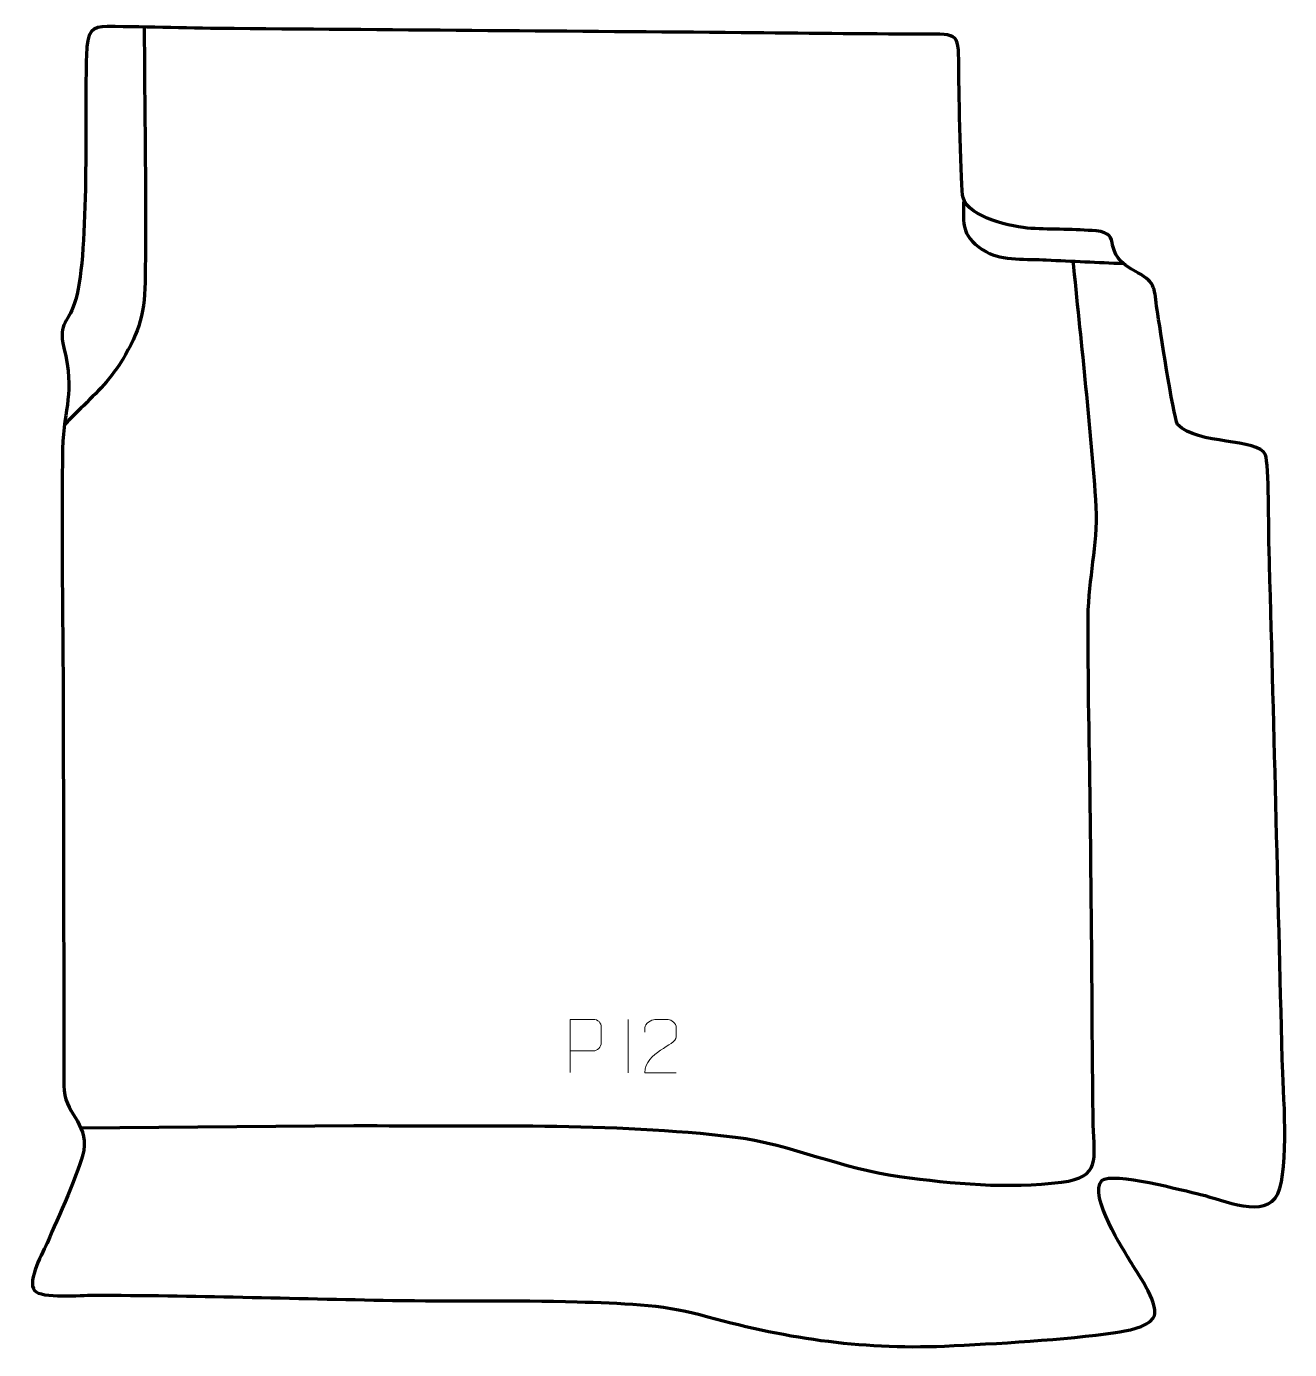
# Model space of a CAD drawing. Header units: millimetres. Extents: x -666 to -72, y 90 to 711.
import ezdxf

# ---------------------------------------------------------------- set-up
doc = ezdxf.new("R2010")
doc.units = ezdxf.units.MM
doc.header["$MEASUREMENT"] = 0
doc.layers.add('layer 2', color=7, linetype='Continuous')
doc.layers.add('layer 3', color=7, linetype='Continuous')

msp = doc.modelspace()

# ---------------------------------------------------------------- linework, layer by layer
at = {"layer": 'layer 2', "color": 142, "lineweight": 158}
for points, knots in [([(-610.4798, 711.1905), (-610.3832, 671.2947), (-609.4774, 631.0608), (-610.1052, 591.2116), (-610.1052, 591.2116), (-610.3595, 575.0598), (-613.6344, 565.827), (-622.2865, 552.3157), (-622.2865, 552.3157), (-628.1212, 543.3432), (-635.6669, 536.7108), (-643.1181, 529.1993), (-643.1181, 529.1993), (-643.1181, 529.1993), (-644.2215, 528.087), (-644.2215, 528.087), (-644.2215, 528.087), (-645.4682, 526.8103), (-646.7083, 525.5294), (-647.9466, 524.2446)], [0, 0, 0, 0, 0.16666667, 0.16666667, 0.16666667, 0.16666667, 0.33333333, 0.33333333, 0.33333333, 0.33333333, 0.5, 0.5, 0.5, 0.5, 0.66666667, 0.66666667, 0.66666667, 0.66666667, 1, 1, 1, 1]), ([(-225.3399, 630.0935), (-225.8685, 618.1746), (-226.2325, 611.962), (-214.6667, 605.4717), (-214.6667, 605.4717), (-207.4173, 601.4036), (-195.0863, 602.1587), (-186.5593, 601.7344), (-186.5593, 601.7344), (-174.4725, 601.1328), (-162.3819, 600.613), (-150.293, 600.0561)], [0, 0, 0, 0, 0.25, 0.25, 0.25, 0.25, 0.5, 0.5, 0.5, 0.5, 1, 1, 1, 1]), ([(-640.3551, 193.7948), (-640.3551, 193.7948), (-512.0288, 194.8283), (-512.0288, 194.8283), (-512.0288, 194.8283), (-453.1085, 194.3066), (-391.1511, 196.3839), (-332.7294, 189.4149), (-332.7294, 189.4149), (-306.0527, 185.8232), (-282.8115, 174.5316), (-255.5066, 170.8713), (-255.5066, 170.8713), (-230.3088, 167.4759), (-204.7142, 164.9663), (-179.3418, 168.2099), (-179.3418, 168.2099), (-160.7011, 170.5929), (-164.1723, 178.9894), (-164.454, 195.1599), (-164.454, 195.1599), (-164.9484, 223.5382), (-164.9706, 251.9267), (-165.224, 280.3084), (-165.224, 280.3084), (-165.4221, 299.7473), (-165.6202, 319.1861), (-165.8183, 338.625), (-165.8183, 338.625), (-166.1562, 371.2845), (-167.1271, 404.6423), (-166.8116, 437.219), (-166.8116, 437.219), (-166.1071, 455.8315), (-161.8397, 469.7054), (-163.271, 489.1376), (-163.271, 489.1376), (-166.0861, 526.7905), (-170.164, 564.2863), (-173.9853, 601.8434)], [0, 0, 0, 0, 0.09090909, 0.09090909, 0.09090909, 0.09090909, 0.18181818, 0.18181818, 0.18181818, 0.18181818, 0.27272727, 0.27272727, 0.27272727, 0.27272727, 0.36363636, 0.36363636, 0.36363636, 0.36363636, 0.45454545, 0.45454545, 0.45454545, 0.45454545, 0.54545455, 0.54545455, 0.54545455, 0.54545455, 0.63636364, 0.63636364, 0.63636364, 0.63636364, 0.72727273, 0.72727273, 0.72727273, 0.72727273, 0.81818182, 0.81818182, 0.81818182, 0.81818182, 1, 1, 1, 1])]:
    msp.add_open_spline(points, degree=3, knots=knots, dxfattribs=at)
at = {"layer": 'layer 2', "color": 250, "lineweight": 9}
for points, knots in [([(-410.3532, 219.7588), (-410.3532, 219.7588), (-410.3532, 244.7124), (-410.3532, 244.7124), (-410.3532, 244.7124), (-406.7582, 244.7124), (-403.1629, 244.7124), (-399.5675, 244.7124), (-399.5675, 244.7124), (-397.2423, 244.6745), (-395.6849, 243.1844), (-395.6891, 240.8183), (-395.6891, 240.8183), (-395.6895, 238.7826), (-395.6895, 235.7233), (-395.6891, 233.6873), (-395.6891, 233.6873), (-395.6956, 231.8119), (-397.5078, 229.87), (-399.5174, 229.8509), (-399.5174, 229.8509), (-399.5174, 229.8509), (-410.3532, 229.8509), (-410.3532, 229.8509)], [0, 0, 0, 0, 0.14285714, 0.14285714, 0.14285714, 0.14285714, 0.28571429, 0.28571429, 0.28571429, 0.28571429, 0.42857143, 0.42857143, 0.42857143, 0.42857143, 0.57142857, 0.57142857, 0.57142857, 0.57142857, 0.71428571, 0.71428571, 0.71428571, 0.71428571, 1, 1, 1, 1]), ([(-360.4805, 219.6193), (-365.3949, 219.6196), (-370.3093, 219.6196), (-375.2234, 219.6193), (-375.2234, 219.6193), (-375.2234, 229.5516), (-360.5724, 232.1928), (-360.4805, 236.5031), (-360.4805, 236.5031), (-360.4808, 237.9272), (-360.4808, 239.3509), (-360.4805, 240.7742), (-360.4805, 240.7742), (-360.4974, 242.8513), (-362.6202, 244.5761), (-364.2912, 244.5934), (-364.2912, 244.5934), (-366.3644, 244.593), (-368.4373, 244.593), (-370.5097, 244.5934), (-370.5097, 244.5934), (-372.3318, 244.6099), (-375.1565, 242.8178), (-375.2234, 240.7242), (-375.2234, 240.7242), (-375.2234, 240.7242), (-375.2234, 238.6694), (-375.2234, 238.6694)], [0, 0, 0, 0, 0.125, 0.125, 0.125, 0.125, 0.25, 0.25, 0.25, 0.25, 0.375, 0.375, 0.375, 0.375, 0.5, 0.5, 0.5, 0.5, 0.625, 0.625, 0.625, 0.625, 0.75, 0.75, 0.75, 0.75, 1, 1, 1, 1])]:
    msp.add_open_spline(points, degree=3, knots=knots, dxfattribs=at)
msp.add_open_spline([(-382.9892, 244.5934), (-382.9892, 244.5934), (-382.9892, 219.6193), (-382.9892, 219.6193)], degree=3, dxfattribs=at)
at = {"layer": 'layer 3', "color": 242, "lineweight": 158}
msp.add_open_spline([(-568.1457, 710.4501), (-488.7743, 709.8118), (-409.4029, 709.1729), (-330.0315, 708.5346), (-330.0315, 708.5346), (-301.6186, 708.306), (-273.0586, 707.8709), (-244.6628, 707.8551), (-244.6628, 707.8551), (-227.1575, 707.9398), (-227.7241, 708.5432), (-227.6382, 689.8236), (-227.6382, 689.8236), (-227.5957, 682.3869), (-226.7888, 634.7078), (-225.6789, 631.018), (-225.6789, 631.018), (-222.8156, 621.4986), (-202.4754, 617.0923), (-193.7307, 616.5362), (-193.7307, 616.5362), (-183.8418, 616.0236), (-172.7844, 616.1925), (-163.1535, 615.3291), (-163.1535, 615.3291), (-149.4328, 614.0991), (-162.6514, 605.4226), (-143.5929, 595.6733), (-143.5929, 595.6733), (-134.7045, 591.1265), (-135.9592, 587.6631), (-134.4784, 578.2912), (-134.4784, 578.2912), (-133.1199, 569.6937), (-127.119, 529.5145), (-124.8283, 524.2917), (-124.8283, 524.2917), (-115.5873, 514.6256), (-87.1235, 518.0353), (-83.4966, 510.1642), (-83.4966, 510.1642), (-81.9635, 505.367), (-82.0966, 474.4311), (-81.8658, 466.1635), (-81.8658, 466.1635), (-79.6364, 386.1054), (-77.7041, 306.0337), (-75.6612, 225.97), (-75.6612, 225.97), (-75.2468, 210.912), (-72.2501, 175.0062), (-77.7937, 162.7671), (-77.7937, 162.7671), (-83.3373, 150.528), (-103.4621, 159.9194), (-114.0694, 162.4072), (-114.0694, 162.4072), (-121.5836, 164.1533), (-155.5551, 173.3536), (-160.4929, 168.9631), (-160.4929, 168.9631), (-166.7689, 161.797), (-150.2769, 136.3112), (-146.1966, 129.5931), (-146.1966, 129.5931), (-143.222, 124.6956), (-132.4865, 109.4362), (-136.2855, 104.2865), (-136.2855, 104.2865), (-139.5554, 99.8538), (-148.9291, 98.2831), (-154.0592, 97.4876), (-154.0592, 97.4876), (-177.6164, 94.1111), (-210.6037, 92.2285), (-234.397, 91.1269), (-234.397, 91.1269), (-274.9067, 89.5071), (-310.3667, 95.0189), (-349.3101, 105.9074), (-349.3101, 105.9074), (-366.9871, 110.8498), (-386.9831, 111.3354), (-407.0041, 111.923), (-407.0041, 111.923), (-436.5423, 112.7898), (-466.6698, 112.1892), (-493.8435, 112.635), (-493.8435, 112.635), (-540.6007, 113.4135), (-587.8492, 115.0522), (-634.5487, 115.0589), (-634.5487, 115.0589), (-639.8771, 115.0596), (-658.883, 113.4801), (-661.9996, 117.2102), (-661.9996, 117.2102), (-665.8309, 121.7956), (-657.9543, 135.3686), (-655.6952, 140.5781), (-655.6952, 140.5781), (-651.5525, 150.1311), (-640.6657, 173.9923), (-638.9325, 183.0238), (-638.9325, 183.0238), (-636.9225, 196.4096), (-648.2638, 200.7158), (-648.323, 213.5124), (-648.323, 213.5124), (-648.3719, 224.1111), (-648.2566, 234.7967), (-648.2805, 245.4199), (-648.2805, 245.4199), (-648.3211, 265.3832), (-648.3618, 285.3465), (-648.4023, 305.3098), (-648.4023, 305.3098), (-648.4622, 334.7556), (-648.522, 364.2015), (-648.5818, 393.6473), (-648.5818, 393.6473), (-648.6775, 433.2534), (-649.561, 473.3802), (-648.8463, 512.9203), (-648.8463, 512.9203), (-648.2345, 533.1521), (-642.9101, 538.4292), (-648.2437, 560.3516), (-648.2437, 560.3516), (-651.2627, 572.7605), (-645.677, 571.9964), (-642.603, 583.3257), (-642.603, 583.3257), (-636.2975, 606.5648), (-638.4852, 671.0924), (-637.6908, 697.8934), (-637.6908, 697.8934), (-637.3446, 709.5777), (-634.9381, 711.4708), (-627.8797, 711.4235), (-627.8797, 711.4235), (-608.0616, 711.291), (-588.0725, 710.5924), (-568.1457, 710.4501)], degree=3, knots=[0, 0, 0, 0, 0.02702703, 0.02702703, 0.02702703, 0.02702703, 0.05405405, 0.05405405, 0.05405405, 0.05405405, 0.08108108, 0.08108108, 0.08108108, 0.08108108, 0.10810811, 0.10810811, 0.10810811, 0.10810811, 0.13513514, 0.13513514, 0.13513514, 0.13513514, 0.16216216, 0.16216216, 0.16216216, 0.16216216, 0.18918919, 0.18918919, 0.18918919, 0.18918919, 0.21621622, 0.21621622, 0.21621622, 0.21621622, 0.24324324, 0.24324324, 0.24324324, 0.24324324, 0.27027027, 0.27027027, 0.27027027, 0.27027027, 0.2972973, 0.2972973, 0.2972973, 0.2972973, 0.32432432, 0.32432432, 0.32432432, 0.32432432, 0.35135135, 0.35135135, 0.35135135, 0.35135135, 0.37837838, 0.37837838, 0.37837838, 0.37837838, 0.40540541, 0.40540541, 0.40540541, 0.40540541, 0.43243243, 0.43243243, 0.43243243, 0.43243243, 0.45945946, 0.45945946, 0.45945946, 0.45945946, 0.48648649, 0.48648649, 0.48648649, 0.48648649, 0.51351351, 0.51351351, 0.51351351, 0.51351351, 0.54054054, 0.54054054, 0.54054054, 0.54054054, 0.56756757, 0.56756757, 0.56756757, 0.56756757, 0.59459459, 0.59459459, 0.59459459, 0.59459459, 0.62162162, 0.62162162, 0.62162162, 0.62162162, 0.64864865, 0.64864865, 0.64864865, 0.64864865, 0.67567568, 0.67567568, 0.67567568, 0.67567568, 0.7027027, 0.7027027, 0.7027027, 0.7027027, 0.72972973, 0.72972973, 0.72972973, 0.72972973, 0.75675676, 0.75675676, 0.75675676, 0.75675676, 0.78378378, 0.78378378, 0.78378378, 0.78378378, 0.81081081, 0.81081081, 0.81081081, 0.81081081, 0.83783784, 0.83783784, 0.83783784, 0.83783784, 0.86486486, 0.86486486, 0.86486486, 0.86486486, 0.89189189, 0.89189189, 0.89189189, 0.89189189, 0.91891892, 0.91891892, 0.91891892, 0.91891892, 0.94594595, 0.94594595, 0.94594595, 0.94594595, 1, 1, 1, 1], dxfattribs=at)

doc.saveas('drawing.dxf')
